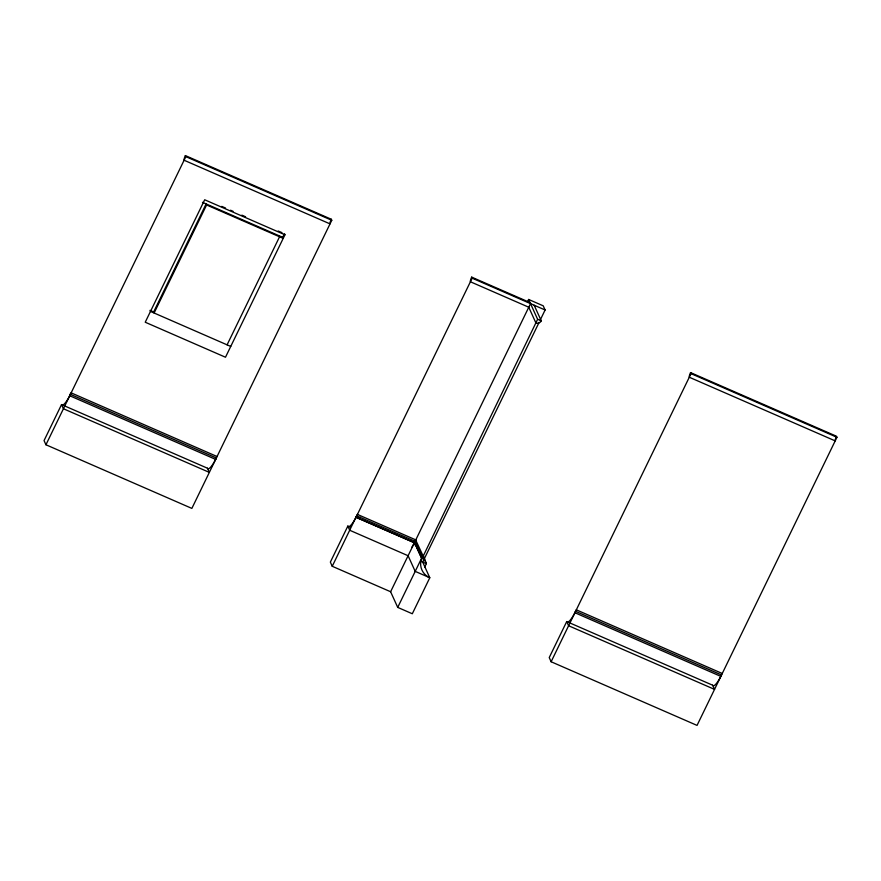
<?xml version="1.0" encoding="UTF-8"?>
<svg xmlns="http://www.w3.org/2000/svg" width="881" height="881" viewBox="0 0 881 881"><rect width="100%" height="100%" fill="white"/><g stroke="black" fill="none" stroke-linecap="round" stroke-linejoin="round"><path stroke-width="1.32" d="M420.843 561.142A16.287 15.638 -24.4 0 0 422.693 562.1L429.796 577.738L412.308 613.76L397.716 607.394L390.613 591.746L332.247 566.285L357.356 514.372L415.799 539.888A1.63 1.564 -24.4 0 1 416.151 540.097M415.612 539.866L422.902 555.537A1.63 1.564 -24.4 0 1 421.9 558.532L414.389 542.366M574.897 612.802L576.251 609.806L722.167 673.447L721.154 674.945M721.01 675.342L720.801 676.366L574.886 612.724M413.784 545.273L415.094 541.33L356.728 515.87L354.856 519.46A16.287 3.469 -66.4 0 1 347.841 526.1L330.353 562.122L332.247 566.285M527.422 301.93L528.622 299.452L537.619 319.274L420.887 560.922A16.287 15.638 -24.4 0 0 429.796 577.738L415.204 571.384L408.101 555.735L349.735 530.274L347.841 526.1L350.319 527.19M216.153 457.558L215.625 459.375L69.698 395.734L70.062 394.314L71.064 392.816L217.056 456.523L216.352 457.195M45.944 444.762L185.847 156.642L185.373 155.596L331.3 219.248L331.774 220.283L191.86 508.403L45.944 444.762L44.05 440.588L61.538 404.577A16.287 3.469 -66.4 0 0 68.553 397.926L70.425 394.347L216.352 457.988L214.468 461.578A16.287 3.469 -66.4 0 1 207.453 468.218L61.538 404.577L63.432 408.751L209.348 472.392L207.453 468.218M206.595 204.965L154.12 313.008L153.646 311.973L206.121 203.929L206.595 204.965L283.197 238.377L282.724 237.341L202.465 202.333M227.089 344.834L279.552 236.791L279.079 235.745M282.724 237.341L284.475 233.74L284.948 234.775L225.492 357.234L145.233 322.226L204.689 199.778L284.948 234.775M356.728 515.87L472.15 278.165L471.676 277.13L530.043 302.579M390.613 591.746L530.516 303.626M397.716 607.394L421.503 558.411M539.106 322.358L422.693 562.1L426.338 563.686L424.587 567.287M540.306 319.88L545.108 309.991L543.214 305.817L528.622 299.452M551.121 661.752L691.034 373.632L690.561 372.597L836.476 436.238L836.95 437.284L697.047 725.404L551.121 661.752L549.226 657.578L566.714 621.568A16.287 3.469 -66.4 0 0 573.729 614.916L575.612 611.337L721.528 674.978L719.656 678.568A16.287 3.469 -66.4 0 1 712.641 685.209L566.714 621.568L568.608 625.741L714.535 689.383L712.641 685.209M414.4 542.762L414.797 542.883A1.63 1.564 -24.4 0 0 415.215 542.894M472.15 278.165L545.108 309.991M691.034 373.632L836.95 437.284M185.847 156.642L331.774 220.283M534.161 305.222L541.264 320.86A4.075 3.909 -24.4 0 1 535.868 322.875L528.765 307.227L470.399 281.766A4.075 0.87 -66.4 0 1 471.676 277.13M537.619 319.274L541.264 320.86M221.77 206.385L225.536 208.026M230.547 210.218L233.058 211.308M241.835 215.14L245.601 216.781M278.198 230.998L281.964 232.639M153.646 311.973L150.001 310.376L150.475 311.422L230.734 346.431M356.012 517.235L414.378 542.685M356.023 517.312L414.588 542.85M423.97 558.477L426.338 563.686L424.444 558.499M422.197 556.968L415.094 541.33L413.222 544.91A16.287 3.469 -66.4 0 1 411.956 547.024M414.599 542.828L421.691 558.499M835.375 439.09A4.075 0.87 -66.4 0 0 835.199 440.885L689.283 377.233A4.075 0.87 -66.4 0 1 690.561 372.597M835.662 438.176A4.075 0.87 -66.4 0 1 836.036 437.207M528.765 307.227A4.075 0.87 -66.4 0 1 528.699 306.83M185.373 155.596A4.075 0.87 -66.4 0 0 184.096 160.243L330.023 223.884A4.075 0.87 -66.4 0 1 330.485 221.186M330.86 220.217A4.075 0.87 -66.4 0 1 331.3 219.248M360.373 517.455L359.679 518.898L360.373 517.455"/></g></svg>
